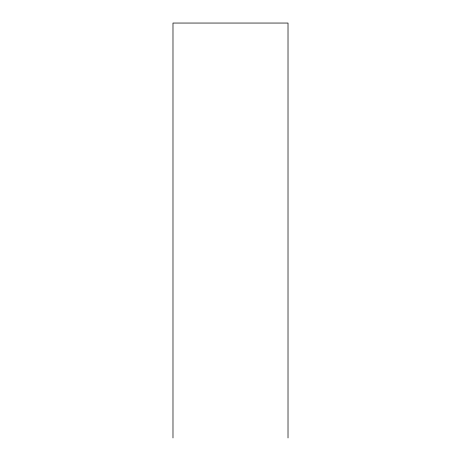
<?xml version="1.0" encoding="UTF-8"?>
<svg xmlns="http://www.w3.org/2000/svg" width="461" height="461" viewBox="0 0 461 461"><rect width="100%" height="100%" fill="white"/><g stroke="black" fill="none" stroke-linecap="round" stroke-linejoin="round"><path stroke-width="0.69" d="M288.016 437.95L288.016 23.05L172.984 23.05L172.984 437.95"/></g></svg>
